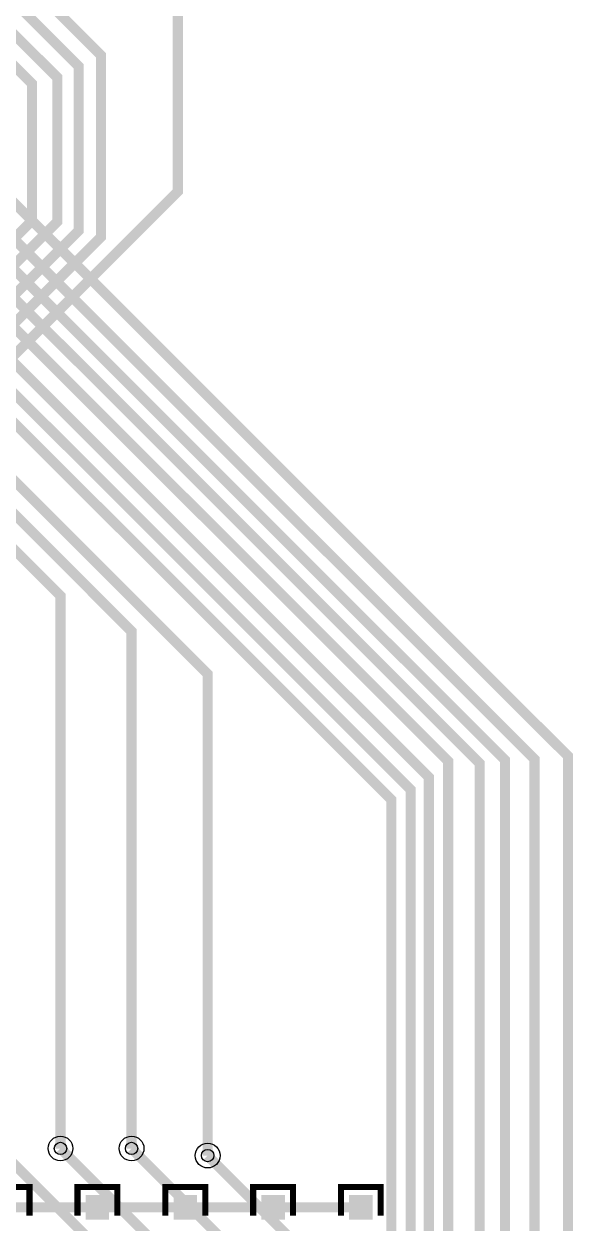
# Model space of a CAD drawing. Header units: millimetres. Extents: x 0 to 155, y 0 to 71.
# Drawn here: x 87.3 to 101.04, y 15.63 to 45.66 of the extents above; entities that cross this region are included whole.
import ezdxf

# ---------------------------------------------------------------- set-up
doc = ezdxf.new("R2010")
doc.units = ezdxf.units.MM
for name, color, linetype, true_color in [('BottomLayer', 7, 'Continuous', 0x0000ff), ('Hole', 7, 'Continuous', 0x222222), ('Multi-Layer', 7, 'Continuous', 0xc0c0c0), ('TopLayer', 7, 'Continuous', 0xff0000), ('TopPasteMaskLayer', 7, 'Continuous', 0x808080), ('TopSilkLayer', 7, 'Continuous', 0xffcc00), ('TopSolderMaskLayer', 7, 'Continuous', 0x800080)]:
    doc.layers.add(name, color=color, linetype=linetype, true_color=true_color)

msp = doc.modelspace()

# ---------------------------------------------------------------- hatches: boundary and pattern name
at = {"layer": 'TopLayer'}
for points in [[(88.868, 15.744), (89.408, 15.744), (89.408, 16.31), (88.868, 16.31)], [(91.068, 15.744), (91.608, 15.744), (91.608, 16.31), (91.068, 16.31)], [(93.265, 15.744), (93.805, 15.744), (93.805, 16.31), (93.265, 16.31)], [(95.462, 15.744), (96.002, 15.744), (96.002, 16.31), (95.462, 16.31)]]:
    msp.add_hatch(color=256, dxfattribs=at).paths.add_polyline_path(points)
at = {"layer": 'TopPasteMaskLayer'}
for points in [[(88.908, 15.729), (89.368, 15.729), (89.408, 15.769), (89.408, 16.27), (89.368, 16.31), (88.908, 16.31), (88.868, 16.27), (88.868, 15.769)], [(91.108, 15.729), (91.568, 15.729), (91.608, 15.769), (91.608, 16.27), (91.568, 16.31), (91.108, 16.31), (91.068, 16.27), (91.068, 15.769)], [(93.305, 15.729), (93.765, 15.729), (93.805, 15.769), (93.805, 16.27), (93.765, 16.31), (93.305, 16.31), (93.265, 16.27), (93.265, 15.769)], [(95.502, 15.729), (95.962, 15.729), (96.002, 15.769), (96.002, 16.27), (95.962, 16.31), (95.502, 16.31), (95.462, 16.27), (95.462, 15.769)]]:
    msp.add_hatch(color=256, dxfattribs=at).paths.add_polyline_path(points)
at = {"layer": 'TopSolderMaskLayer'}
for points in [[(88.844, 15.718), (89.432, 15.718), (89.432, 16.337), (88.844, 16.337)], [(91.043, 15.718), (91.632, 15.718), (91.632, 16.337), (91.043, 16.337)], [(93.24, 15.718), (93.829, 15.718), (93.829, 16.337), (93.24, 16.337)], [(95.437, 15.718), (96.026, 15.718), (96.026, 16.337), (95.437, 16.337)]]:
    msp.add_hatch(color=256, dxfattribs=at).paths.add_polyline_path(points)

# ---------------------------------------------------------------- linework, layer by layer
at = {"layer": 'BottomLayer', "const_width": 0.254}
for points in [[(72.922, 38.886), (72.922, 44.246), (73.938, 45.262), (82.981, 45.262), (100.913, 27.329), (100.913, 9.12)], [(74.243, 44.246), (74.751, 44.754), (82.574, 44.754), (100.075, 27.253), (100.075, 7.822)], [(74.472, 43.255), (75.462, 44.246), (82.32, 44.246), (99.339, 27.228), (99.339, 7.111), (99.694, 6.755), (99.694, 6.425)], [(75.132, 42.112), (75.132, 42.519), (76.326, 43.712), (82.143, 43.712), (98.704, 27.151), (98.704, 2.818), (96.672, 0.786), (88.645, 0.786), (86.74, 2.691), (86.74, 3.227)], [(76.123, 40.893), (75.945, 41.071), (75.945, 42.62), (76.453, 43.128), (81.99, 43.128), (97.916, 27.202), (97.916, 12.724), (94.36, 9.168), (94.36, 5.767)], [(76.605, 41.706), (76.605, 42.036), (77.164, 42.595), (81.635, 42.595), (97.434, 26.796), (97.434, 12.953), (91.82, 7.339), (91.82, 5.767)], [(77.545, 41.708), (77.926, 42.087), (81.381, 42.087), (96.976, 26.491), (96.976, 13.258), (89.483, 5.767), (89.28, 5.767)], [(78.485, 41.403), (81.33, 41.403), (96.494, 26.237), (96.494, 13.537), (90.144, 7.187), (88.544, 7.187), (87.121, 5.767), (86.74, 5.767)], [(88.214, 17.501), (91.313, 14.402), (91.313, 14.173)], [(89.992, 17.501), (93.32, 14.173), (93.523, 14.173)], [(91.897, 17.323), (95.072, 14.148), (95.733, 14.148)], [(86.944, 17.221), (89.154, 15.011), (89.154, 14.275)]]:
    msp.add_lwpolyline(points, dxfattribs=at)
at = {"layer": 'Hole'}
for centre in [(88.214, 17.501), (89.992, 17.501), (91.897, 17.323)]:
    msp.add_circle(centre, 0.155, dxfattribs=at)
at = {"layer": 'Multi-Layer'}
for centre in [(88.214, 17.501), (89.992, 17.501), (91.897, 17.323)]:
    msp.add_circle(centre, 0.31, dxfattribs=at)
at = {"layer": 'TopLayer', "const_width": 0.254}
for points in [[(81.716, 37.141), (82.531, 37.141), (84.505, 39.115), (85.877, 39.115), (87.502, 40.741), (87.502, 44.17), (80.873, 50.799), (74.396, 50.799), (73.964, 51.231), (73.964, 56.438), (73.075, 57.327), (72.864, 57.327)], [(81.716, 35.142), (83.428, 35.142), (85.115, 36.829), (86.512, 36.829), (91.152, 41.469), (91.152, 55.815)], [(81.716, 35.643), (83.192, 35.643), (84.988, 37.439), (86.334, 37.439), (89.229, 40.334), (89.229, 44.881), (87.317, 46.796), (87.317, 55.739)], [(81.716, 36.641), (82.666, 36.641), (82.811, 36.76), (84.607, 38.556), (85.978, 38.556), (88.137, 40.715), (88.137, 44.322), (81.127, 51.332), (77.367, 51.332), (76.89, 51.812), (76.89, 54.304)], [(81.716, 36.141), (83.029, 36.141), (84.835, 37.947), (86.131, 37.947), (88.671, 40.487), (88.671, 44.601), (80.713, 52.562), (80.713, 54.342)], [(81.716, 34.642), (86.644, 34.642), (91.033, 30.25), (91.896, 29.387), (91.896, 17.322)], [(81.716, 34.142), (86.306, 34.142), (88.95, 31.495), (89.991, 30.453), (89.991, 17.499)], [(81.716, 33.641), (85.917, 33.641), (87.604, 31.952), (88.213, 31.342), (88.213, 17.499)], [(86.941, 16.029), (89.138, 16.029)], [(91.338, 16.029), (89.138, 16.029)], [(93.535, 16.029), (91.338, 16.029)], [(95.732, 16.029), (93.535, 16.029)]]:
    msp.add_lwpolyline(points, dxfattribs=at)
at = {"layer": 'TopSilkLayer', "const_width": 0.152}
for points in [[(86.442, 15.821), (86.442, 16.539), (87.439, 16.539), (87.439, 15.821)], [(88.639, 15.821), (88.639, 16.539), (89.636, 16.539), (89.636, 15.821)], [(90.839, 15.821), (90.839, 16.539), (91.836, 16.539), (91.836, 15.821)], [(93.036, 15.821), (93.036, 16.539), (94.033, 16.539), (94.033, 15.821)], [(95.233, 15.821), (95.233, 16.539), (96.23, 16.539), (96.23, 15.821)]]:
    msp.add_lwpolyline(points, dxfattribs=at)

doc.saveas('drawing.dxf')
